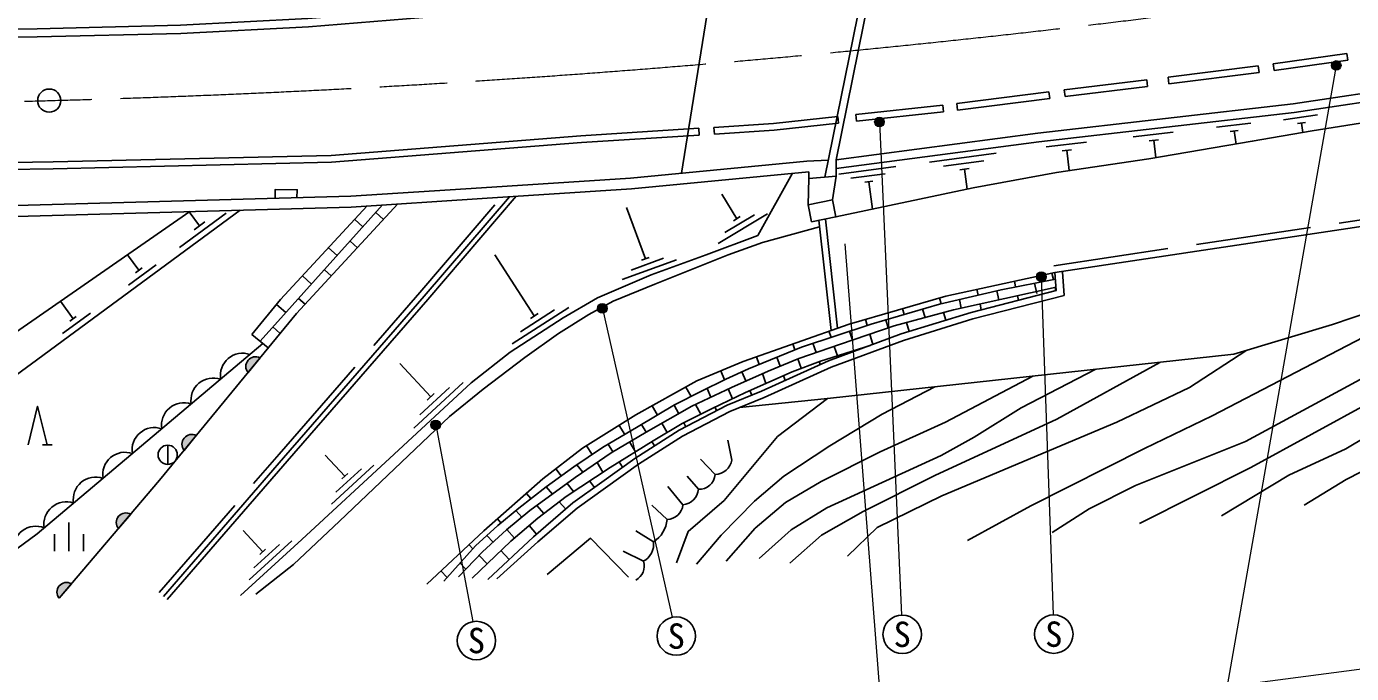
# Model space of a CAD drawing. Units: millimetres, scale not verified. Extents: x 40000 to 680000, y 20000 to 380000.
# Drawn here: x 272435 to 341356, y 238214 to 271868 of the extents above; entities that cross this region are included whole.
import ezdxf
from ezdxf.enums import TextEntityAlignment as Align

# ---------------------------------------------------------------- set-up
doc = ezdxf.new("R2010")
doc.units = ezdxf.units.MM
doc.header["$LTSCALE"] = 1000
doc.linetypes.add('CHAIN', pattern=[18.5, 12, -1.5, 3.5, -1.5])
doc.linetypes.add('DASHED', pattern=[7.5, 6, -1.5])
for name, color, linetype, lineweight in [('M-BGD', 7, 'Continuous', 25), ('M-BMK', 2, 'CHAIN', 13), ('M-BMK-SRVR', 3, 'Continuous', 25), ('M-STR-HTXT', 7, 'Continuous', 13), ('M-STR-STR1', 1, 'Continuous', 25), ('M-STR-STRC', 7, 'Continuous', 25)]:
    doc.layers.add(name, color=color, linetype=linetype, lineweight=lineweight)
doc.styles.add('ＭＳ ゴシック', font='')
doc.styles.get('ＭＳ ゴシック').set_extended_font_data('MS Gothic')

msp = doc.modelspace()

# ---------------------------------------------------------------- hatches: boundary and pattern name
at = {"layer": 'M-BGD'}
for points in [[(283957, 253864, -0.82183), (284586, 254630)], [(280637, 249821, -0.82183), (281266, 250587)], [(277213, 245749, -0.82183), (277856, 246503)], [(274126, 242129, -0.82183), (274769, 242883)]]:
    msp.add_hatch(color=256, dxfattribs=at).paths.add_polyline_path(points)
at = {"layer": 'M-STR-HTXT'}
for points in [[(340780, 269961, -0.41421), (340680, 269622, -0.41421), (340341, 269722, -1)], [(316630, 266720, -1), (316971, 267085, -0.41421), (316984, 266732, -0.41421)], [(325048, 258674, -1), (325393, 259037, -1)], [(302252, 256998, -0.41421), (302178, 257343, -0.41421), (302523, 257418, -1)], [(293575, 250939, -1), (293861, 251349, -1)]]:
    msp.add_hatch(color=256, dxfattribs=at).paths.add_polyline_path(points)

# ---------------------------------------------------------------- linework, layer by layer
at = {"layer": 'M-BGD'}
for p, q in [((341116, 270461), (337277, 269929)), ((341116, 270461), (341164, 270114)), ((336508, 269827), (331815, 269241)), ((336508, 269827), (336551, 269480)), ((337277, 269929), (337325, 269582)), ((341164, 270114), (337325, 269582)), ((330702, 269102), (326415, 268567)), ((330702, 269102), (330745, 268755)), ((331815, 269241), (331859, 268894)), ((336551, 269480), (331859, 268894)), ((325620, 268467), (320824, 267868)), ((325664, 268120), (320867, 267521)), ((325620, 268467), (325664, 268120)), ((326415, 268567), (326458, 268219)), ((330745, 268755), (326458, 268219)), ((320092, 267783), (315570, 267288)), ((320130, 267435), (315608, 266940)), ((320092, 267783), (320130, 267435)), ((320824, 267868), (320867, 267521)), ((314639, 267186), (314677, 266838)), ((315570, 267288), (315608, 266940)), ((336114, 266837), (334326, 266630)), ((339594, 267277), (337813, 267013)), ((338955, 266879), (338540, 266817)), ((338748, 266848), (338828, 266357)), ((307403, 266572), (307425, 266223)), ((308195, 266622), (308218, 266273)), ((332078, 266371), (329992, 266130)), ((335463, 266459), (335046, 266411)), ((335254, 266435), (335355, 265755)), ((327563, 265850), (325477, 265610)), ((326798, 265460), (326311, 265404)), ((326554, 265432), (326677, 264371)), ((331313, 265981), (330826, 265925)), ((331070, 265953), (331175, 265042)), ((322878, 265273), (319408, 264816)), ((322223, 264885), (320141, 264610)), ((314366, 262846), (314548, 264087)), ((317658, 264586), (314683, 264194)), ((317102, 264210), (315317, 263975)), ((321464, 264482), (320979, 264418)), ((321222, 264450), (321359, 263407)), ((313135, 263958), (313090, 262595)), ((316457, 263823), (316041, 263768)), ((316249, 263795), (316437, 262365)), ((309382, 261868), (308606, 263152)), ((280400, 260376), (282815, 262154)), ((281430, 261507), (280901, 262225)), ((290951, 262584), (284586, 255496)), ((291003, 261829), (290599, 262192)), ((304624, 259788), (303651, 262448)), ((308409, 260578), (310976, 262131)), ((308767, 261146), (310308, 262077)), ((309203, 261759), (309562, 261977)), ((281148, 261299), (281711, 261714)), ((289931, 261448), (289506, 261830)), ((289645, 260361), (289263, 260704)), ((278279, 259187), (277683, 259996)), ((288595, 259960), (288148, 260361)), ((298848, 256811), (296797, 259994)), ((304427, 259716), (304821, 259860)), ((277732, 258412), (279181, 259479)), ((278110, 259062), (278448, 259311)), ((288287, 258892), (287927, 259216)), ((303422, 258709), (306239, 259740)), ((303882, 259197), (305573, 259815)), ((287258, 258472), (286790, 258893)), ((323821, 258622), (323886, 258323)), ((324869, 258511), (324983, 257983)), ((325776, 259046), (325851, 258700)), ((325927, 259079), (325998, 258131)), ((326326, 259108), (326418, 257877)), ((321867, 258198), (321932, 257896)), ((322906, 258126), (323010, 257645)), ((323986, 257861), (324037, 257629)), ((325939, 258293), (325976, 258125)), ((274856, 256667), (274204, 257586)), ((285922, 256984), (285446, 257411)), ((286930, 257423), (286590, 257728)), ((297702, 255358), (300644, 257254)), ((298128, 255990), (299893, 257127)), ((317997, 257194), (318086, 256886)), ((319047, 257165), (319173, 256729)), ((319918, 257751), (320008, 257441)), ((320959, 257666), (321057, 257212)), ((322034, 257429), (322098, 257133)), ((323067, 257384), (323067, 257381)), ((274309, 255892), (275759, 256959)), ((274687, 256542), (275025, 256791)), ((298642, 256678), (299054, 256943)), ((316076, 256638), (316168, 256320)), ((317126, 256606), (317247, 256190)), ((318207, 256471), (318343, 256000)), ((320140, 256986), (320254, 256591)), ((285011, 255147), (284161, 255845)), ((285630, 255902), (285254, 256240)), ((314175, 256021), (314287, 255702)), ((315237, 256014), (315400, 255554)), ((316300, 255864), (316457, 255325)), ((312288, 255356), (312396, 255051)), ((313337, 255389), (313508, 254903)), ((314454, 255228), (314624, 254744)), ((315580, 255043), (315593, 255004)), ((283957, 253864), (284586, 254630)), ((293460, 252605), (291852, 254347)), ((310402, 254691), (310545, 254286)), ((311470, 254668), (311636, 254199)), ((312564, 254575), (312735, 254088)), ((313671, 254442), (313728, 254278)), ((308544, 253953), (308740, 253489)), ((309651, 253903), (309851, 253432)), ((310712, 253813), (310892, 253300)), ((311809, 253707), (311898, 253456)), ((292581, 250977), (295153, 253352)), ((292892, 251673), (294435, 253097)), ((306733, 253110), (307006, 252619)), ((307844, 253042), (308035, 252589)), ((308938, 253022), (309157, 252505)), ((293280, 252439), (293640, 252772)), ((310062, 252932), (310162, 252695)), ((304986, 252137), (305254, 251656)), ((306115, 252164), (306359, 251726)), ((307236, 252206), (307517, 251702)), ((308255, 252071), (308334, 251884)), ((303264, 251121), (303556, 250652)), ((304417, 251162), (304662, 250767)), ((305488, 251234), (305761, 250745)), ((306624, 251250), (306735, 251050)), ((280637, 249821), (281266, 250587)), ((303801, 250258), (304117, 249751)), ((304970, 250274), (305106, 250054)), ((308920, 250348), (309129, 249319)), ((273265, 250117), (273765, 250117)), ((279780, 250090), (279780, 249090)), ((288989, 248475), (287970, 249577)), ((301566, 250064), (301854, 249602)), ((302695, 250143), (302940, 249749)), ((288294, 247016), (290497, 249053)), ((288531, 247644), (289853, 248866)), ((299970, 248861), (300251, 248497)), ((301068, 249075), (301372, 248683)), ((302111, 249189), (302420, 248692)), ((303265, 249228), (303442, 248943)), ((307497, 249364), (308255, 248567)), ((288834, 248332), (289143, 248618)), ((301722, 248230), (301982, 247894)), ((306798, 248472), (307382, 247797)), ((298434, 247581), (298671, 247312)), ((299459, 247930), (299794, 247549)), ((300555, 248104), (300886, 247676)), ((305798, 247944), (306580, 246991)), ((298983, 246957), (299350, 246539)), ((300146, 247149), (300481, 246768)), ((304961, 246972), (305752, 246221)), ((274641, 244570), (274641, 246070)), ((277213, 245749), (277856, 246503)), ((296932, 246261), (297114, 246053)), ((297886, 246690), (298192, 246342)), ((273891, 244570), (273891, 245470)), ((275391, 244570), (275391, 245470)), ((284720, 244546), (283709, 245654)), ((296376, 245392), (296701, 245046)), ((297418, 245707), (297815, 245257)), ((298575, 245906), (298962, 245466)), ((304121, 245632), (305047, 245068)), ((284016, 243092), (286232, 245114)), ((284257, 243718), (285587, 244931)), ((284565, 244404), (284875, 244687)), ((295453, 244915), (295652, 244702)), ((295978, 244355), (296390, 243916)), ((297113, 244607), (297540, 244151)), ((303475, 244575), (304520, 244050)), ((293994, 243546), (294316, 243203)), ((294984, 243953), (295283, 243634)), ((274126, 242129), (274769, 242883))]:
    msp.add_line(p, q, dxfattribs=at)
at = {"layer": 'M-BGD', "linetype": 'DASHED'}
for p, q in [((313648, 261787), (314289, 256061)), ((313992, 261855), (314628, 256181))]:
    msp.add_line(p, q, dxfattribs=at)
for points in [[(325876, 259425), (343765, 262100), (352684, 263733), (366066, 266401), (380937, 269128), (388117, 273448), (390007, 275224), (393311, 277315), (403485, 279340), (421241, 282801), (433546, 285305), (438757, 286399)], [(279339, 242420), (285581, 249626), (292897, 258030), (297142, 262988)]]:
    msp.add_lwpolyline(points, dxfattribs=at)
at = {"layer": 'M-BGD'}
for points in [[(325927, 259079), (343823, 261755), (352750, 263389), (366132, 266057), (381063, 268796), (388329, 273167), (390223, 274946), (393443, 276984), (403553, 278997), (421310, 282458), (433616, 284963), (438774, 286034)], [(314553, 264934), (325033, 266314), (338319, 267846), (344576, 268774), (360626, 270924), (369976, 272330), (375038, 273233), (379752, 274350)], [(314550, 264479), (325089, 265867), (338378, 267400), (344638, 268328), (360689, 270478), (370049, 271886), (375129, 272792), (379856, 273912)], [(314539, 261962), (321684, 263476), (326005, 264273), (330813, 264980), (336196, 265898), (339318, 266442), (345103, 267361), (358713, 269374), (364032, 270162), (369700, 271834)], [(388479, 271472), (383774, 269216), (382211, 268630), (378143, 267558), (373838, 266520), (370968, 265657), (366265, 264399), (362204, 263295), (358894, 262177), (356672, 261470), (354341, 260836), (351169, 259861), (347015, 258496), (343437, 257403), (340375, 256366), (335228, 254816), (314104, 252523), (309529, 252056)], [(314639, 267186), (311297, 266819), (308195, 266622)], [(314677, 266838), (311328, 266471), (308218, 266273)], [(307425, 266223), (301295, 265833), (288307, 264812), (273825, 264471), (264171, 264326), (264167, 264326)], [(307403, 266572), (301270, 266182), (288290, 265161), (273818, 264821), (264169, 264676)], [(338889, 246977), (341079, 248312), (345655, 250638), (347975, 252162), (350393, 254197), (352605, 255760), (357802, 258393), (363335, 260909), (369465, 263964), (373838, 266520)], [(334589, 246423), (338096, 248528), (341068, 249894), (344372, 251885), (347864, 253635), (351372, 255707), (354954, 258056), (366685, 263922), (368194, 264915)], [(283569, 242277), (286748, 245178), (291557, 249623), (295570, 253329), (297590, 254929), (300350, 256708), (302129, 257762), (304933, 258943), (307784, 259986), (310475, 260996), (312272, 264232)], [(330332, 246009), (336114, 248931), (348818, 255860), (352595, 257673), (359382, 261743), (362204, 263295)], [(274126, 242129), (279358, 248264), (286484, 256941), (291748, 262636)], [(279566, 242223), (285808, 249429), (293124, 257834), (297560, 263015)], [(279754, 242060), (285996, 249265), (293313, 257671), (297909, 263037)], [(257867, 242321), (263537, 249689), (270375, 254935), (280929, 262244)], [(283542, 262317), (272693, 254329), (269615, 252060), (264008, 247465), (261585, 242356)], [(284161, 255845), (285654, 257664), (290154, 262532)], [(284370, 242337), (286315, 243891), (288713, 246141), (294438, 251585), (296192, 253011), (298356, 254652), (300099, 255908), (301680, 256891), (302955, 257587), (305119, 258457), (308931, 259995), (310725, 260626), (313687, 261441)], [(325782, 245546), (327711, 246773), (330113, 247987), (335849, 250286), (343504, 254419), (348223, 257272), (354341, 260836)], [(293265, 242862), (296229, 245643), (299299, 248342), (301356, 249933), (304134, 251663), (307310, 253431), (309710, 254446), (315226, 256391), (320249, 257847), (325927, 259079)], [(294148, 243015), (295793, 244859), (296952, 245919), (298046, 246822), (299457, 247928), (300905, 248966), (302398, 249967), (304251, 251064), (306149, 252184), (307548, 252894), (308807, 253523), (309996, 254059), (312741, 255193), (316365, 256385), (319923, 257421), (323128, 258178), (325954, 258719)], [(325985, 258303), (320648, 257122), (317572, 256302), (314781, 255340), (312613, 254595), (311017, 253948), (309100, 253099), (307050, 252117), (304672, 250773), (302852, 249697), (300979, 248414), (298618, 246690), (297394, 245687), (296158, 244543), (294911, 243247)], [(296426, 243111), (298801, 245327), (300854, 247087), (302356, 248161), (304074, 249398), (306386, 250868), (308873, 252165), (310659, 252900), (314156, 254470), (317935, 255874), (321572, 256998), (325998, 258131)], [(296893, 243139), (299032, 245064), (301070, 246812), (302560, 247877), (304270, 249108), (306561, 250564), (309021, 251847), (310798, 252578), (314288, 254146), (318047, 255542), (321667, 256661), (326418, 257877)], [(321382, 245133), (324673, 246934), (330588, 249916), (334111, 251609), (341980, 255713), (344455, 257714)], [(268545, 242212), (272986, 245478), (284734, 255374)], [(295618, 243180), (297622, 245092), (299026, 246290), (300505, 247424), (302791, 248937), (305036, 250315), (306547, 251211), (308093, 251994), (309842, 252834), (312263, 253908), (313730, 254465), (316327, 255277)], [(312136, 243954), (313784, 245416), (315946, 246649), (319682, 248507), (326031, 251435), (331385, 254399)], [(315133, 244309), (316690, 245807), (320054, 247450), (329149, 251294), (332933, 253098), (335854, 255005)], [(308832, 244057), (310338, 245766), (311920, 247106), (313767, 248200), (316841, 249749), (320244, 251288), (324785, 253683)], [(310551, 244199), (312202, 245693), (314062, 246839), (320019, 249557), (321724, 250511), (324176, 252032), (328055, 254037)], [(307287, 243898), (308569, 245403), (310296, 247173), (311828, 248476), (314219, 250065), (316941, 251698), (319679, 253128)], [(306249, 243979), (306860, 245607), (308732, 247214), (311503, 250538), (314104, 252523)], [(272515, 250117), (273015, 252117), (273515, 250117)], [(299510, 243365), (301764, 245251), (303752, 243232)]]:
    msp.add_lwpolyline(points, dxfattribs=at)
msp.add_lwpolyline([(313264, 261712), (314539, 261962), (314366, 262846), (313090, 262595)], close=True, dxfattribs=at)
msp.add_circle((279780, 249590), 500, dxfattribs=at)
for centre, radius, start, end in [((283677, 253714), 1160, 70.59526, 189.62488), ((284347, 254185), 505, 61.77968, 219.43787), ((282147, 252425), 1160, 70.59526, 189.62488), ((280617, 251137), 1160, 70.59526, 189.62488), ((279088, 249848), 1160, 70.59526, 189.62488), ((281027, 250142), 505, 61.77968, 219.43787), ((277558, 248560), 1160, 70.59526, 189.62488), ((308213, 249499), 934, 272.59005, 348.90754), ((276029, 247271), 1160, 70.59526, 189.62488), ((307425, 248628), 832, 267.01585, 355.74802), ((306505, 247868), 879, 274.83368, 355.40604), ((274499, 245983), 1160, 70.59526, 189.62488), ((305719, 247086), 866, 272.20393, 353.74169), ((277609, 246062), 505, 60.70878, 218.36697), ((304273, 246334), 1483, 301.44384, 355.6498), ((272914, 244721), 1155, 67.5809, 186.90517), ((304062, 244933), 994, 297.40716, 7.81521), ((303760, 243787), 804, 297.96274, 19.07617), ((274521, 242442), 505, 60.70878, 218.36697)]:
    msp.add_arc(centre, radius, start, end, dxfattribs=at)
at = {"layer": 'M-BMK'}
msp.add_arc((257263, 867793), 600000, 256.01703, 281.62515, dxfattribs=at)
at = {"layer": 'M-BMK-SRVR'}
msp.add_circle((273617, 268016), 600, dxfattribs=at)
at = {"layer": 'M-STR-HTXT'}
for p, q in [((340560, 269842), (334076, 232996)), ((316801, 266903), (317942, 241250)), ((315004, 260568), (317014, 234606)), ((325221, 258855), (325835, 241260)), ((302388, 257208), (306013, 241137)), ((293718, 251144), (295652, 240911))]:
    msp.add_line(p, q, dxfattribs=at)
msp.add_lwpolyline([(316937, 235603), (322022, 236104), (324086, 236318), (327308, 236668), (332024, 237209), (336072, 237702), (341486, 238403), (346278, 239063), (351218, 239782), (360879, 241303), (369839, 242851), (376228, 244036), (385221, 245819)], dxfattribs=at)
for centre in [(340560, 269842), (316801, 266903), (325221, 258855), (302388, 257208), (293718, 251144)]:
    msp.add_circle(centre, 250, dxfattribs=at)
at = {"layer": 'M-STR-STR1'}
for p, q in [((313962, 264033), (316031, 274245)), ((314553, 264934), (316439, 274245)), ((308007, 273557), (306506, 264242)), ((314141, 264916), (313025, 264870)), ((313135, 264316), (313135, 263958))]:
    msp.add_line(p, q, dxfattribs=at)
for points in [[(315253, 274538), (313213, 274413), (295572, 272964), (287071, 272277), (280441, 271936), (272987, 271750), (266277, 271688)], [(315253, 274245), (312066, 273890), (295607, 272538), (287099, 271851), (280457, 271509), (272994, 271323), (266188, 271260)], [(313025, 264870), (303851, 263986), (296101, 263483), (289302, 263039), (272513, 262572), (264333, 262314)], [(313135, 263958), (314548, 264087), (314553, 264934)], [(313135, 264316), (303896, 263426), (296138, 262923), (289328, 262478), (272530, 262010), (264215, 261748)], [(285371, 262930), (285371, 263397), (286519, 263380), (286501, 262961)]]:
    msp.add_lwpolyline(points, dxfattribs=at)
at = {"layer": 'M-STR-STRC'}
for centre in [(317986, 240251), (325870, 240260), (295837, 239928), (306233, 240161)]:
    msp.add_circle(centre, 1000, dxfattribs=at)

# ---------------------------------------------------------------- texts
at = {"layer": 'M-STR-STRC', "style": 'ＭＳ ゴシック'}
for p in [(295837, 239928), (306233, 240161), (317986, 240251), (325870, 240260)]:
    msp.add_text('S', height=1320, dxfattribs=at).set_placement(p, align=Align.MIDDLE_CENTER)

doc.saveas('drawing.dxf')
